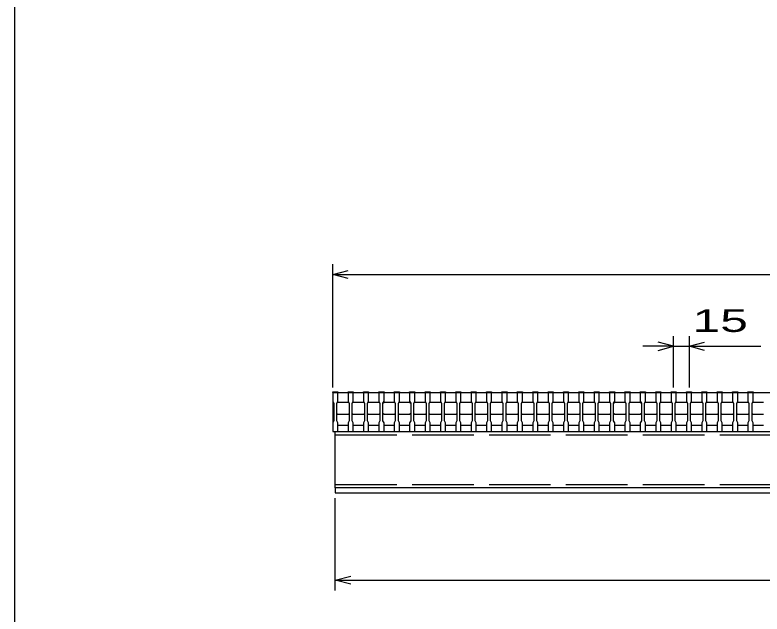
# Model space of a CAD drawing. Units: millimetres, scale not verified. Extents: x -1820 to 1731, y -1282 to 1054.
# Drawn here: x -1729 to -1000, y -698 to -114 of the extents above; entities that cross this region are included whole.
import ezdxf
from ezdxf.enums import TextEntityAlignment as Align

# ---------------------------------------------------------------- set-up
doc = ezdxf.new("R2010")
doc.units = ezdxf.units.MM
doc.header["$LTSCALE"] = 10
doc.linetypes.add('DASHED', pattern=[7.5, 6, -1.5])
for name, color, linetype, lineweight in [('0_2', 150, 'Continuous', 25), ('16', 3, 'Continuous', 25), ('22', 4, 'Continuous', 25)]:
    doc.layers.add(name, color=color, linetype=linetype, lineweight=lineweight)
doc.styles.add('ベクトル', font='')
doc.styles.get('ベクトル').set_extended_font_data('ベクトル')

msp = doc.modelspace()

# ---------------------------------------------------------------- linework, layer by layer
at = {"layer": '0_2'}
msp.add_line((-1729, -1146.5), (-1729, 1053.5), dxfattribs=at)
at = {"layer": '16'}
for p, q in [((-1419, -482.5), (-1419, -481.8)), ((-1419, -481.8), (-1414, -481.8)), ((-1419, -482.5), (-1419, -491)), ((-1414, -482.5), (-1419, -482.5)), ((-1419, -482.5), (-424, -482.5)), ((-1419, -482.5), (-1419, -514.5)), ((-1414, -481.8), (-1414, -482.5)), ((-1414, -491), (-1414, -482.5)), ((-1404, -482.5), (-1404, -481.8)), ((-1404, -481.8), (-1399, -481.8)), ((-1404, -482.5), (-1404, -491)), ((-1399, -482.5), (-1404, -482.5)), ((-1399, -481.8), (-1399, -482.5)), ((-1399, -491), (-1399, -482.5)), ((-1389, -482.5), (-1389, -481.8)), ((-1389, -481.8), (-1384, -481.8)), ((-1389, -482.5), (-1389, -491)), ((-1384, -482.5), (-1389, -482.5)), ((-1384, -481.8), (-1384, -482.5)), ((-1384, -491), (-1384, -482.5)), ((-1374, -482.5), (-1374, -481.8)), ((-1374, -481.8), (-1369, -481.8)), ((-1374, -482.5), (-1374, -491)), ((-1369, -482.5), (-1374, -482.5)), ((-1369, -481.8), (-1369, -482.5)), ((-1369, -491), (-1369, -482.5)), ((-1359, -482.5), (-1359, -481.8)), ((-1359, -481.8), (-1354, -481.8)), ((-1359, -482.5), (-1359, -491)), ((-1354, -482.5), (-1359, -482.5)), ((-1354, -481.8), (-1354, -482.5)), ((-1354, -491), (-1354, -482.5)), ((-1344, -482.5), (-1344, -481.8)), ((-1344, -481.8), (-1339, -481.8)), ((-1344, -482.5), (-1344, -491)), ((-1339, -482.5), (-1344, -482.5)), ((-1339, -481.8), (-1339, -482.5)), ((-1339, -491), (-1339, -482.5)), ((-1329, -482.5), (-1329, -481.8)), ((-1329, -481.8), (-1324, -481.8)), ((-1329, -482.5), (-1329, -491)), ((-1324, -482.5), (-1329, -482.5)), ((-1324, -481.8), (-1324, -482.5)), ((-1324, -491), (-1324, -482.5)), ((-1314, -482.5), (-1314, -481.8)), ((-1314, -481.8), (-1309, -481.8)), ((-1314, -482.5), (-1314, -491)), ((-1309, -482.5), (-1314, -482.5)), ((-1309, -481.8), (-1309, -482.5)), ((-1309, -491), (-1309, -482.5)), ((-1299, -482.5), (-1299, -481.8)), ((-1299, -481.8), (-1294, -481.8)), ((-1299, -482.5), (-1299, -491)), ((-1294, -482.5), (-1299, -482.5)), ((-1294, -481.8), (-1294, -482.5)), ((-1294, -491), (-1294, -482.5)), ((-1284, -482.5), (-1284, -481.8)), ((-1284, -481.8), (-1279, -481.8)), ((-1284, -482.5), (-1284, -491)), ((-1279, -482.5), (-1284, -482.5)), ((-1279, -481.8), (-1279, -482.5)), ((-1279, -491), (-1279, -482.5)), ((-1269, -482.5), (-1269, -481.8)), ((-1269, -481.8), (-1264, -481.8)), ((-1269, -482.5), (-1269, -491)), ((-1264, -482.5), (-1269, -482.5)), ((-1264, -481.8), (-1264, -482.5)), ((-1264, -491), (-1264, -482.5)), ((-1254, -482.5), (-1254, -481.8)), ((-1254, -481.8), (-1249, -481.8)), ((-1254, -482.5), (-1254, -491)), ((-1249, -482.5), (-1254, -482.5)), ((-1249, -481.8), (-1249, -482.5)), ((-1249, -491), (-1249, -482.5)), ((-1239, -482.5), (-1239, -481.8)), ((-1239, -481.8), (-1234, -481.8)), ((-1239, -482.5), (-1239, -491)), ((-1234, -482.5), (-1239, -482.5)), ((-1234, -481.8), (-1234, -482.5)), ((-1234, -491), (-1234, -482.5)), ((-1224, -482.5), (-1224, -481.8)), ((-1224, -481.8), (-1219, -481.8)), ((-1224, -482.5), (-1224, -491)), ((-1219, -482.5), (-1224, -482.5)), ((-1219, -481.8), (-1219, -482.5)), ((-1219, -491), (-1219, -482.5)), ((-1209, -482.5), (-1209, -481.8)), ((-1209, -481.8), (-1204, -481.8)), ((-1209, -482.5), (-1209, -491)), ((-1204, -482.5), (-1209, -482.5)), ((-1204, -481.8), (-1204, -482.5)), ((-1204, -491), (-1204, -482.5)), ((-1194, -482.5), (-1194, -481.8)), ((-1194, -481.8), (-1189, -481.8)), ((-1194, -482.5), (-1194, -491)), ((-1189, -482.5), (-1194, -482.5)), ((-1189, -481.8), (-1189, -482.5)), ((-1189, -491), (-1189, -482.5)), ((-1179, -482.5), (-1179, -481.8)), ((-1179, -481.8), (-1174, -481.8)), ((-1179, -482.5), (-1179, -491)), ((-1174, -482.5), (-1179, -482.5)), ((-1174, -481.8), (-1174, -482.5)), ((-1174, -491), (-1174, -482.5)), ((-1164, -482.5), (-1164, -481.8)), ((-1164, -481.8), (-1159, -481.8)), ((-1164, -482.5), (-1164, -491)), ((-1159, -482.5), (-1164, -482.5)), ((-1159, -481.8), (-1159, -482.5)), ((-1159, -491), (-1159, -482.5)), ((-1149, -482.5), (-1149, -481.8)), ((-1149, -481.8), (-1144, -481.8)), ((-1149, -482.5), (-1149, -491)), ((-1144, -482.5), (-1149, -482.5)), ((-1144, -481.8), (-1144, -482.5)), ((-1144, -491), (-1144, -482.5)), ((-1134, -482.5), (-1134, -481.8)), ((-1134, -481.8), (-1129, -481.8)), ((-1134, -482.5), (-1134, -491)), ((-1129, -482.5), (-1134, -482.5)), ((-1129, -481.8), (-1129, -482.5)), ((-1129, -491), (-1129, -482.5)), ((-1119, -482.5), (-1119, -481.8)), ((-1119, -481.8), (-1114, -481.8)), ((-1119, -482.5), (-1119, -491)), ((-1114, -482.5), (-1119, -482.5)), ((-1114, -481.8), (-1114, -482.5)), ((-1114, -491), (-1114, -482.5)), ((-1104, -482.5), (-1104, -481.8)), ((-1104, -481.8), (-1099, -481.8)), ((-1104, -482.5), (-1104, -491)), ((-1099, -482.5), (-1104, -482.5)), ((-1099, -481.8), (-1099, -482.5)), ((-1099, -491), (-1099, -482.5)), ((-1089, -482.5), (-1089, -481.8)), ((-1089, -481.8), (-1084, -481.8)), ((-1089, -482.5), (-1089, -491)), ((-1084, -482.5), (-1089, -482.5)), ((-1084, -481.8), (-1084, -482.5)), ((-1084, -491), (-1084, -482.5)), ((-1074, -482.5), (-1074, -481.8)), ((-1074, -481.8), (-1069, -481.8)), ((-1074, -482.5), (-1074, -491)), ((-1069, -482.5), (-1074, -482.5)), ((-1069, -481.8), (-1069, -482.5)), ((-1069, -491), (-1069, -482.5)), ((-1059, -482.5), (-1059, -481.8)), ((-1059, -481.8), (-1054, -481.8)), ((-1059, -482.5), (-1059, -491)), ((-1054, -482.5), (-1059, -482.5)), ((-1054, -481.8), (-1054, -482.5)), ((-1054, -491), (-1054, -482.5)), ((-1044, -482.5), (-1044, -481.8)), ((-1044, -481.8), (-1039, -481.8)), ((-1044, -482.5), (-1044, -491)), ((-1039, -482.5), (-1044, -482.5)), ((-1039, -481.8), (-1039, -482.5)), ((-1039, -491), (-1039, -482.5)), ((-1029, -482.5), (-1029, -481.8)), ((-1029, -481.8), (-1024, -481.8)), ((-1029, -482.5), (-1029, -491)), ((-1024, -482.5), (-1029, -482.5)), ((-1024, -481.8), (-1024, -482.5)), ((-1024, -491), (-1024, -482.5)), ((-1014, -482.5), (-1014, -481.8)), ((-1014, -481.8), (-1009, -481.8)), ((-1014, -482.5), (-1014, -491)), ((-1009, -482.5), (-1014, -482.5)), ((-1009, -481.8), (-1009, -482.5)), ((-1009, -491), (-1009, -482.5)), ((-1419, -491), (-1418, -493)), ((-1418, -493), (-1418, -510)), ((-1415, -493), (-1414, -491)), ((-1415, -493), (-1414, -492)), ((-1415, -510), (-1415, -493)), ((-1414, -492), (-1404, -492)), ((-1404, -491), (-1403, -493)), ((-1404, -492), (-1403, -493)), ((-1403, -493), (-1403, -510)), ((-1400, -493), (-1399, -491)), ((-1400, -493), (-1399, -492)), ((-1400, -510), (-1400, -493)), ((-1399, -492), (-1389, -492)), ((-1389, -491), (-1388, -493)), ((-1389, -492), (-1388, -493)), ((-1388, -493), (-1388, -510)), ((-1385, -493), (-1384, -491)), ((-1385, -493), (-1384, -492)), ((-1385, -510), (-1385, -493)), ((-1384, -492), (-1374, -492)), ((-1374, -491), (-1373, -493)), ((-1374, -492), (-1373, -493)), ((-1373, -493), (-1373, -510)), ((-1370, -493), (-1369, -491)), ((-1370, -493), (-1369, -492)), ((-1370, -510), (-1370, -493)), ((-1369, -492), (-1359, -492)), ((-1359, -491), (-1358, -493)), ((-1359, -492), (-1358, -493)), ((-1358, -493), (-1358, -510)), ((-1355, -493), (-1354, -491)), ((-1355, -493), (-1354, -492)), ((-1355, -510), (-1355, -493)), ((-1354, -492), (-1344, -492)), ((-1344, -491), (-1343, -493)), ((-1344, -492), (-1343, -493)), ((-1343, -493), (-1343, -510)), ((-1340, -493), (-1339, -491)), ((-1340, -493), (-1339, -492)), ((-1340, -510), (-1340, -493)), ((-1339, -492), (-1329, -492)), ((-1329, -491), (-1328, -493)), ((-1329, -492), (-1328, -493)), ((-1328, -493), (-1328, -510)), ((-1325, -493), (-1324, -491)), ((-1325, -493), (-1324, -492)), ((-1325, -510), (-1325, -493)), ((-1324, -492), (-1314, -492)), ((-1314, -491), (-1313, -493)), ((-1314, -492), (-1313, -493)), ((-1313, -493), (-1313, -510)), ((-1310, -493), (-1309, -491)), ((-1310, -493), (-1309, -492)), ((-1310, -510), (-1310, -493)), ((-1309, -492), (-1299, -492)), ((-1299, -491), (-1298, -493)), ((-1299, -492), (-1298, -493)), ((-1298, -493), (-1298, -510)), ((-1295, -493), (-1294, -491)), ((-1295, -493), (-1294, -492)), ((-1295, -510), (-1295, -493)), ((-1294, -492), (-1284, -492)), ((-1284, -491), (-1283, -493)), ((-1284, -492), (-1283, -493)), ((-1283, -493), (-1283, -510)), ((-1280, -493), (-1279, -491)), ((-1280, -493), (-1279, -492)), ((-1280, -510), (-1280, -493)), ((-1279, -492), (-1269, -492)), ((-1269, -491), (-1268, -493)), ((-1269, -492), (-1268, -493)), ((-1268, -493), (-1268, -510)), ((-1265, -493), (-1264, -491)), ((-1265, -493), (-1264, -492)), ((-1265, -510), (-1265, -493)), ((-1264, -492), (-1254, -492)), ((-1254, -491), (-1253, -493)), ((-1254, -492), (-1253, -493)), ((-1253, -493), (-1253, -510)), ((-1250, -493), (-1249, -491)), ((-1250, -493), (-1249, -492)), ((-1250, -510), (-1250, -493)), ((-1249, -492), (-1239, -492)), ((-1239, -491), (-1238, -493)), ((-1239, -492), (-1238, -493)), ((-1238, -493), (-1238, -510)), ((-1235, -493), (-1234, -491)), ((-1235, -493), (-1234, -492)), ((-1235, -510), (-1235, -493)), ((-1234, -492), (-1224, -492)), ((-1224, -491), (-1223, -493)), ((-1224, -492), (-1223, -493)), ((-1223, -493), (-1223, -510)), ((-1220, -493), (-1219, -491)), ((-1220, -493), (-1219, -492)), ((-1220, -510), (-1220, -493)), ((-1219, -492), (-1209, -492)), ((-1209, -491), (-1208, -493)), ((-1209, -492), (-1208, -493)), ((-1208, -493), (-1208, -510)), ((-1205, -493), (-1204, -491)), ((-1205, -493), (-1204, -492)), ((-1205, -510), (-1205, -493)), ((-1204, -492), (-1194, -492)), ((-1194, -491), (-1193, -493)), ((-1194, -492), (-1193, -493)), ((-1193, -493), (-1193, -510)), ((-1190, -493), (-1189, -491)), ((-1190, -493), (-1189, -492)), ((-1190, -510), (-1190, -493)), ((-1189, -492), (-1179, -492)), ((-1179, -491), (-1178, -493)), ((-1179, -492), (-1178, -493)), ((-1178, -493), (-1178, -510)), ((-1175, -493), (-1174, -491)), ((-1175, -493), (-1174, -492)), ((-1175, -510), (-1175, -493)), ((-1174, -492), (-1164, -492)), ((-1164, -491), (-1163, -493)), ((-1164, -492), (-1163, -493)), ((-1163, -493), (-1163, -510)), ((-1160, -493), (-1159, -491)), ((-1160, -493), (-1159, -492)), ((-1160, -510), (-1160, -493)), ((-1159, -492), (-1149, -492)), ((-1149, -491), (-1148, -493)), ((-1149, -492), (-1148, -493)), ((-1148, -493), (-1148, -510)), ((-1145, -493), (-1144, -491)), ((-1145, -493), (-1144, -492)), ((-1145, -510), (-1145, -493)), ((-1144, -492), (-1134, -492)), ((-1134, -491), (-1133, -493)), ((-1134, -492), (-1133, -493)), ((-1133, -493), (-1133, -510)), ((-1130, -493), (-1129, -491)), ((-1130, -493), (-1129, -492)), ((-1130, -510), (-1130, -493)), ((-1129, -492), (-1119, -492)), ((-1119, -491), (-1118, -493)), ((-1119, -492), (-1118, -493)), ((-1118, -493), (-1118, -510)), ((-1115, -493), (-1114, -491)), ((-1115, -493), (-1114, -492)), ((-1115, -510), (-1115, -493)), ((-1114, -492), (-1104, -492)), ((-1104, -491), (-1103, -493)), ((-1104, -492), (-1103, -493)), ((-1103, -493), (-1103, -510)), ((-1100, -493), (-1099, -491)), ((-1100, -493), (-1099, -492)), ((-1100, -510), (-1100, -493)), ((-1099, -492), (-1089, -492)), ((-1089, -491), (-1088, -493)), ((-1089, -492), (-1088, -493)), ((-1088, -493), (-1088, -510)), ((-1085, -493), (-1084, -491)), ((-1085, -493), (-1084, -492)), ((-1085, -510), (-1085, -493)), ((-1084, -492), (-1074, -492)), ((-1074, -491), (-1073, -493)), ((-1074, -492), (-1073, -493)), ((-1073, -493), (-1073, -510)), ((-1070, -493), (-1069, -491)), ((-1070, -493), (-1069, -492)), ((-1070, -510), (-1070, -493)), ((-1069, -492), (-1059, -492)), ((-1059, -491), (-1058, -493)), ((-1059, -492), (-1058, -493)), ((-1058, -493), (-1058, -510)), ((-1055, -493), (-1054, -491)), ((-1055, -493), (-1054, -492)), ((-1055, -510), (-1055, -493)), ((-1054, -492), (-1044, -492)), ((-1044, -491), (-1043, -493)), ((-1044, -492), (-1043, -493)), ((-1043, -493), (-1043, -510)), ((-1040, -493), (-1039, -491)), ((-1040, -493), (-1039, -492)), ((-1040, -510), (-1040, -493)), ((-1039, -492), (-1029, -492)), ((-1029, -491), (-1028, -493)), ((-1029, -492), (-1028, -493)), ((-1028, -493), (-1028, -510)), ((-1025, -493), (-1024, -491)), ((-1025, -493), (-1024, -492)), ((-1025, -510), (-1025, -493)), ((-1024, -492), (-1014, -492)), ((-1014, -491), (-1013, -493)), ((-1014, -492), (-1013, -493)), ((-1013, -493), (-1013, -510)), ((-1010, -493), (-1009, -491)), ((-1010, -493), (-1009, -492)), ((-1010, -510), (-1010, -493)), ((-1009, -492), (-999, -492)), ((-1418, -510), (-1419, -512)), ((-1414, -504), (-1415, -503)), ((-1414, -512), (-1415, -510)), ((-1404, -504), (-1414, -504)), ((-1403, -503), (-1404, -504)), ((-1403, -510), (-1404, -512)), ((-1399, -504), (-1400, -503)), ((-1399, -512), (-1400, -510)), ((-1389, -504), (-1399, -504)), ((-1388, -503), (-1389, -504)), ((-1388, -510), (-1389, -512)), ((-1384, -504), (-1385, -503)), ((-1384, -512), (-1385, -510)), ((-1374, -504), (-1384, -504)), ((-1373, -503), (-1374, -504)), ((-1373, -510), (-1374, -512)), ((-1369, -504), (-1370, -503)), ((-1369, -512), (-1370, -510)), ((-1359, -504), (-1369, -504)), ((-1358, -503), (-1359, -504)), ((-1358, -510), (-1359, -512)), ((-1354, -504), (-1355, -503)), ((-1354, -512), (-1355, -510)), ((-1344, -504), (-1354, -504)), ((-1343, -503), (-1344, -504)), ((-1343, -510), (-1344, -512)), ((-1339, -504), (-1340, -503)), ((-1339, -512), (-1340, -510)), ((-1329, -504), (-1339, -504)), ((-1328, -503), (-1329, -504)), ((-1328, -510), (-1329, -512)), ((-1324, -504), (-1325, -503)), ((-1324, -512), (-1325, -510)), ((-1314, -504), (-1324, -504)), ((-1313, -503), (-1314, -504)), ((-1313, -510), (-1314, -512)), ((-1309, -504), (-1310, -503)), ((-1309, -512), (-1310, -510)), ((-1299, -504), (-1309, -504)), ((-1298, -503), (-1299, -504)), ((-1298, -510), (-1299, -512)), ((-1294, -504), (-1295, -503)), ((-1294, -512), (-1295, -510)), ((-1284, -504), (-1294, -504)), ((-1283, -503), (-1284, -504)), ((-1283, -510), (-1284, -512)), ((-1279, -504), (-1280, -503)), ((-1279, -512), (-1280, -510)), ((-1269, -504), (-1279, -504)), ((-1268, -503), (-1269, -504)), ((-1268, -510), (-1269, -512)), ((-1264, -504), (-1265, -503)), ((-1264, -512), (-1265, -510)), ((-1254, -504), (-1264, -504)), ((-1253, -503), (-1254, -504)), ((-1253, -510), (-1254, -512)), ((-1249, -504), (-1250, -503)), ((-1249, -512), (-1250, -510)), ((-1239, -504), (-1249, -504)), ((-1238, -503), (-1239, -504)), ((-1238, -510), (-1239, -512)), ((-1234, -504), (-1235, -503)), ((-1234, -512), (-1235, -510)), ((-1224, -504), (-1234, -504)), ((-1223, -503), (-1224, -504)), ((-1223, -510), (-1224, -512)), ((-1219, -504), (-1220, -503)), ((-1219, -512), (-1220, -510)), ((-1209, -504), (-1219, -504)), ((-1208, -503), (-1209, -504)), ((-1208, -510), (-1209, -512)), ((-1204, -504), (-1205, -503)), ((-1204, -512), (-1205, -510)), ((-1194, -504), (-1204, -504)), ((-1193, -503), (-1194, -504)), ((-1193, -510), (-1194, -512)), ((-1189, -504), (-1190, -503)), ((-1189, -512), (-1190, -510)), ((-1179, -504), (-1189, -504)), ((-1178, -503), (-1179, -504)), ((-1178, -510), (-1179, -512)), ((-1174, -504), (-1175, -503)), ((-1174, -512), (-1175, -510)), ((-1164, -504), (-1174, -504)), ((-1163, -503), (-1164, -504)), ((-1163, -510), (-1164, -512)), ((-1159, -504), (-1160, -503)), ((-1159, -512), (-1160, -510)), ((-1149, -504), (-1159, -504)), ((-1148, -503), (-1149, -504)), ((-1148, -510), (-1149, -512)), ((-1144, -504), (-1145, -503)), ((-1144, -512), (-1145, -510)), ((-1134, -504), (-1144, -504)), ((-1133, -503), (-1134, -504)), ((-1133, -510), (-1134, -512)), ((-1129, -504), (-1130, -503)), ((-1129, -512), (-1130, -510)), ((-1119, -504), (-1129, -504)), ((-1118, -503), (-1119, -504)), ((-1118, -510), (-1119, -512)), ((-1114, -504), (-1115, -503)), ((-1114, -512), (-1115, -510)), ((-1104, -504), (-1114, -504)), ((-1103, -503), (-1104, -504)), ((-1103, -510), (-1104, -512)), ((-1099, -504), (-1100, -503)), ((-1099, -512), (-1100, -510)), ((-1089, -504), (-1099, -504)), ((-1088, -503), (-1089, -504)), ((-1088, -510), (-1089, -512)), ((-1084, -504), (-1085, -503)), ((-1084, -512), (-1085, -510)), ((-1074, -504), (-1084, -504)), ((-1073, -503), (-1074, -504)), ((-1073, -510), (-1074, -512)), ((-1069, -504), (-1070, -503)), ((-1069, -512), (-1070, -510)), ((-1059, -504), (-1069, -504)), ((-1058, -503), (-1059, -504)), ((-1058, -510), (-1059, -512)), ((-1054, -504), (-1055, -503)), ((-1054, -512), (-1055, -510)), ((-1044, -504), (-1054, -504)), ((-1043, -503), (-1044, -504)), ((-1043, -510), (-1044, -512)), ((-1039, -504), (-1040, -503)), ((-1039, -512), (-1040, -510)), ((-1029, -504), (-1039, -504)), ((-1028, -503), (-1029, -504)), ((-1028, -510), (-1029, -512)), ((-1024, -504), (-1025, -503)), ((-1024, -512), (-1025, -510)), ((-1014, -504), (-1024, -504)), ((-1013, -503), (-1014, -504)), ((-1013, -510), (-1014, -512)), ((-1009, -504), (-1010, -503)), ((-1009, -512), (-1010, -510)), ((-999, -504), (-1009, -504)), ((-1419, -512), (-1419, -520.5)), ((-1414, -520.5), (-1414, -512)), ((-1414, -514.5), (-1404, -514.5)), ((-1404, -512), (-1404, -520.5)), ((-1399, -520.5), (-1399, -512)), ((-1399, -514.5), (-1389, -514.5)), ((-1389, -512), (-1389, -520.5)), ((-1384, -520.5), (-1384, -512)), ((-1384, -514.5), (-1374, -514.5)), ((-1374, -512), (-1374, -520.5)), ((-1369, -520.5), (-1369, -512)), ((-1369, -514.5), (-1359, -514.5)), ((-1359, -512), (-1359, -520.5)), ((-1354, -520.5), (-1354, -512)), ((-1354, -514.5), (-1344, -514.5)), ((-1344, -512), (-1344, -520.5)), ((-1339, -520.5), (-1339, -512)), ((-1339, -514.5), (-1329, -514.5)), ((-1329, -512), (-1329, -520.5)), ((-1324, -520.5), (-1324, -512)), ((-1324, -514.5), (-1314, -514.5)), ((-1314, -512), (-1314, -520.5)), ((-1309, -520.5), (-1309, -512)), ((-1309, -514.5), (-1299, -514.5)), ((-1299, -512), (-1299, -520.5)), ((-1294, -520.5), (-1294, -512)), ((-1294, -514.5), (-1284, -514.5)), ((-1284, -512), (-1284, -520.5)), ((-1279, -520.5), (-1279, -512)), ((-1279, -514.5), (-1269, -514.5)), ((-1269, -512), (-1269, -520.5)), ((-1264, -520.5), (-1264, -512)), ((-1264, -514.5), (-1254, -514.5)), ((-1254, -512), (-1254, -520.5)), ((-1249, -520.5), (-1249, -512)), ((-1249, -514.5), (-1239, -514.5)), ((-1239, -512), (-1239, -520.5)), ((-1234, -520.5), (-1234, -512)), ((-1234, -514.5), (-1224, -514.5)), ((-1224, -512), (-1224, -520.5)), ((-1219, -520.5), (-1219, -512)), ((-1219, -514.5), (-1209, -514.5)), ((-1209, -512), (-1209, -520.5)), ((-1204, -520.5), (-1204, -512)), ((-1204, -514.5), (-1194, -514.5)), ((-1194, -512), (-1194, -520.5)), ((-1189, -520.5), (-1189, -512)), ((-1189, -514.5), (-1179, -514.5)), ((-1179, -512), (-1179, -520.5)), ((-1174, -520.5), (-1174, -512)), ((-1174, -514.5), (-1164, -514.5)), ((-1164, -512), (-1164, -520.5)), ((-1159, -520.5), (-1159, -512)), ((-1159, -514.5), (-1149, -514.5)), ((-1149, -512), (-1149, -520.5)), ((-1144, -520.5), (-1144, -512)), ((-1144, -514.5), (-1134, -514.5)), ((-1134, -512), (-1134, -520.5)), ((-1129, -520.5), (-1129, -512)), ((-1129, -514.5), (-1119, -514.5)), ((-1119, -512), (-1119, -520.5)), ((-1114, -520.5), (-1114, -512)), ((-1114, -514.5), (-1104, -514.5)), ((-1104, -512), (-1104, -520.5)), ((-1099, -520.5), (-1099, -512)), ((-1099, -514.5), (-1089, -514.5)), ((-1089, -512), (-1089, -520.5)), ((-1084, -520.5), (-1084, -512)), ((-1084, -514.5), (-1074, -514.5)), ((-1074, -512), (-1074, -520.5)), ((-1069, -520.5), (-1069, -512)), ((-1069, -514.5), (-1059, -514.5)), ((-1059, -512), (-1059, -520.5)), ((-1054, -520.5), (-1054, -512)), ((-1054, -514.5), (-1044, -514.5)), ((-1044, -512), (-1044, -520.5)), ((-1039, -520.5), (-1039, -512)), ((-1039, -514.5), (-1029, -514.5)), ((-1029, -512), (-1029, -520.5)), ((-1024, -520.5), (-1024, -512)), ((-1024, -514.5), (-1014, -514.5)), ((-1014, -512), (-1014, -520.5)), ((-1009, -520.5), (-1009, -512)), ((-1009, -514.5), (-999, -514.5)), ((-1419, -520.5), (-1414, -520.5)), ((-1416.5, -520.5), (-426.5, -520.5)), ((-1416.5, -575.5), (-1416.5, -520.5)), ((-1404, -520.5), (-1399, -520.5)), ((-1389, -520.5), (-1384, -520.5)), ((-1374, -520.5), (-1369, -520.5)), ((-1359, -520.5), (-1354, -520.5)), ((-1344, -520.5), (-1339, -520.5)), ((-1329, -520.5), (-1324, -520.5)), ((-1314, -520.5), (-1309, -520.5)), ((-1299, -520.5), (-1294, -520.5)), ((-1284, -520.5), (-1279, -520.5)), ((-1269, -520.5), (-1264, -520.5)), ((-1254, -520.5), (-1249, -520.5)), ((-1239, -520.5), (-1234, -520.5)), ((-1224, -520.5), (-1219, -520.5)), ((-1209, -520.5), (-1204, -520.5)), ((-1194, -520.5), (-1189, -520.5)), ((-1179, -520.5), (-1174, -520.5)), ((-1164, -520.5), (-1159, -520.5)), ((-1149, -520.5), (-1144, -520.5)), ((-1134, -520.5), (-1129, -520.5)), ((-1119, -520.5), (-1114, -520.5)), ((-1104, -520.5), (-1099, -520.5)), ((-1089, -520.5), (-1084, -520.5)), ((-1074, -520.5), (-1069, -520.5)), ((-1059, -520.5), (-1054, -520.5)), ((-1044, -520.5), (-1039, -520.5)), ((-1029, -520.5), (-1024, -520.5)), ((-1014, -520.5), (-1009, -520.5)), ((-426.5, -575.5), (-1416.5, -575.5)), ((-1416.5, -575.5), (-1416.5, -580.5)), ((-426.5, -575.5), (-1416.5, -575.5)), ((-1416.5, -580.5), (-426.5, -580.5))]:
    msp.add_line(p, q, dxfattribs=at)
at = {"layer": '16', "linetype": 'DASHED'}
for p, q in [((-1416.5, -523.7), (-426.5, -523.7)), ((-1416.5, -572.3), (-426.5, -572.3))]:
    msp.add_line(p, q, dxfattribs=at)
at = {"layer": '22'}
for p, q in [((-1419, -477.5), (-1419, -357.5)), ((-1419, -367.5), (-1404, -363.5)), ((-1404, -371.5), (-1419, -367.5)), ((-1419, -367.5), (-424, -367.5)), ((-1086.5, -477.5), (-1086.5, -427.5)), ((-1071.5, -427.5), (-1071.5, -477.5)), ((-1086.5, -437.5), (-1101.5, -433.5)), ((-1071.5, -437.5), (-1056.5, -433.5)), ((-1086.5, -437.5), (-1116.5, -437.5)), ((-1101.5, -441.5), (-1086.5, -437.5)), ((-1086.5, -437.5), (-1071.5, -437.5)), ((-1056.5, -441.5), (-1071.5, -437.5)), ((-1071.5, -437.5), (-1001.5, -437.5)), ((-1416.5, -675.5), (-1416.5, -585.5)), ((-1416.5, -665.5), (-1401.5, -661.5)), ((-1401.5, -669.5), (-1416.5, -665.5)), ((-1416.5, -665.5), (-426.5, -665.5))]:
    msp.add_line(p, q, dxfattribs=at)

# ---------------------------------------------------------------- texts
at = {"layer": '22', "color": 2, "style": 'ベクトル', "width": 1.65}
msp.add_text(' 15 ', height=21.99, dxfattribs=at).set_placement((-1081.5, -412.5), align=Align.MIDDLE_LEFT)

doc.saveas('drawing.dxf')
